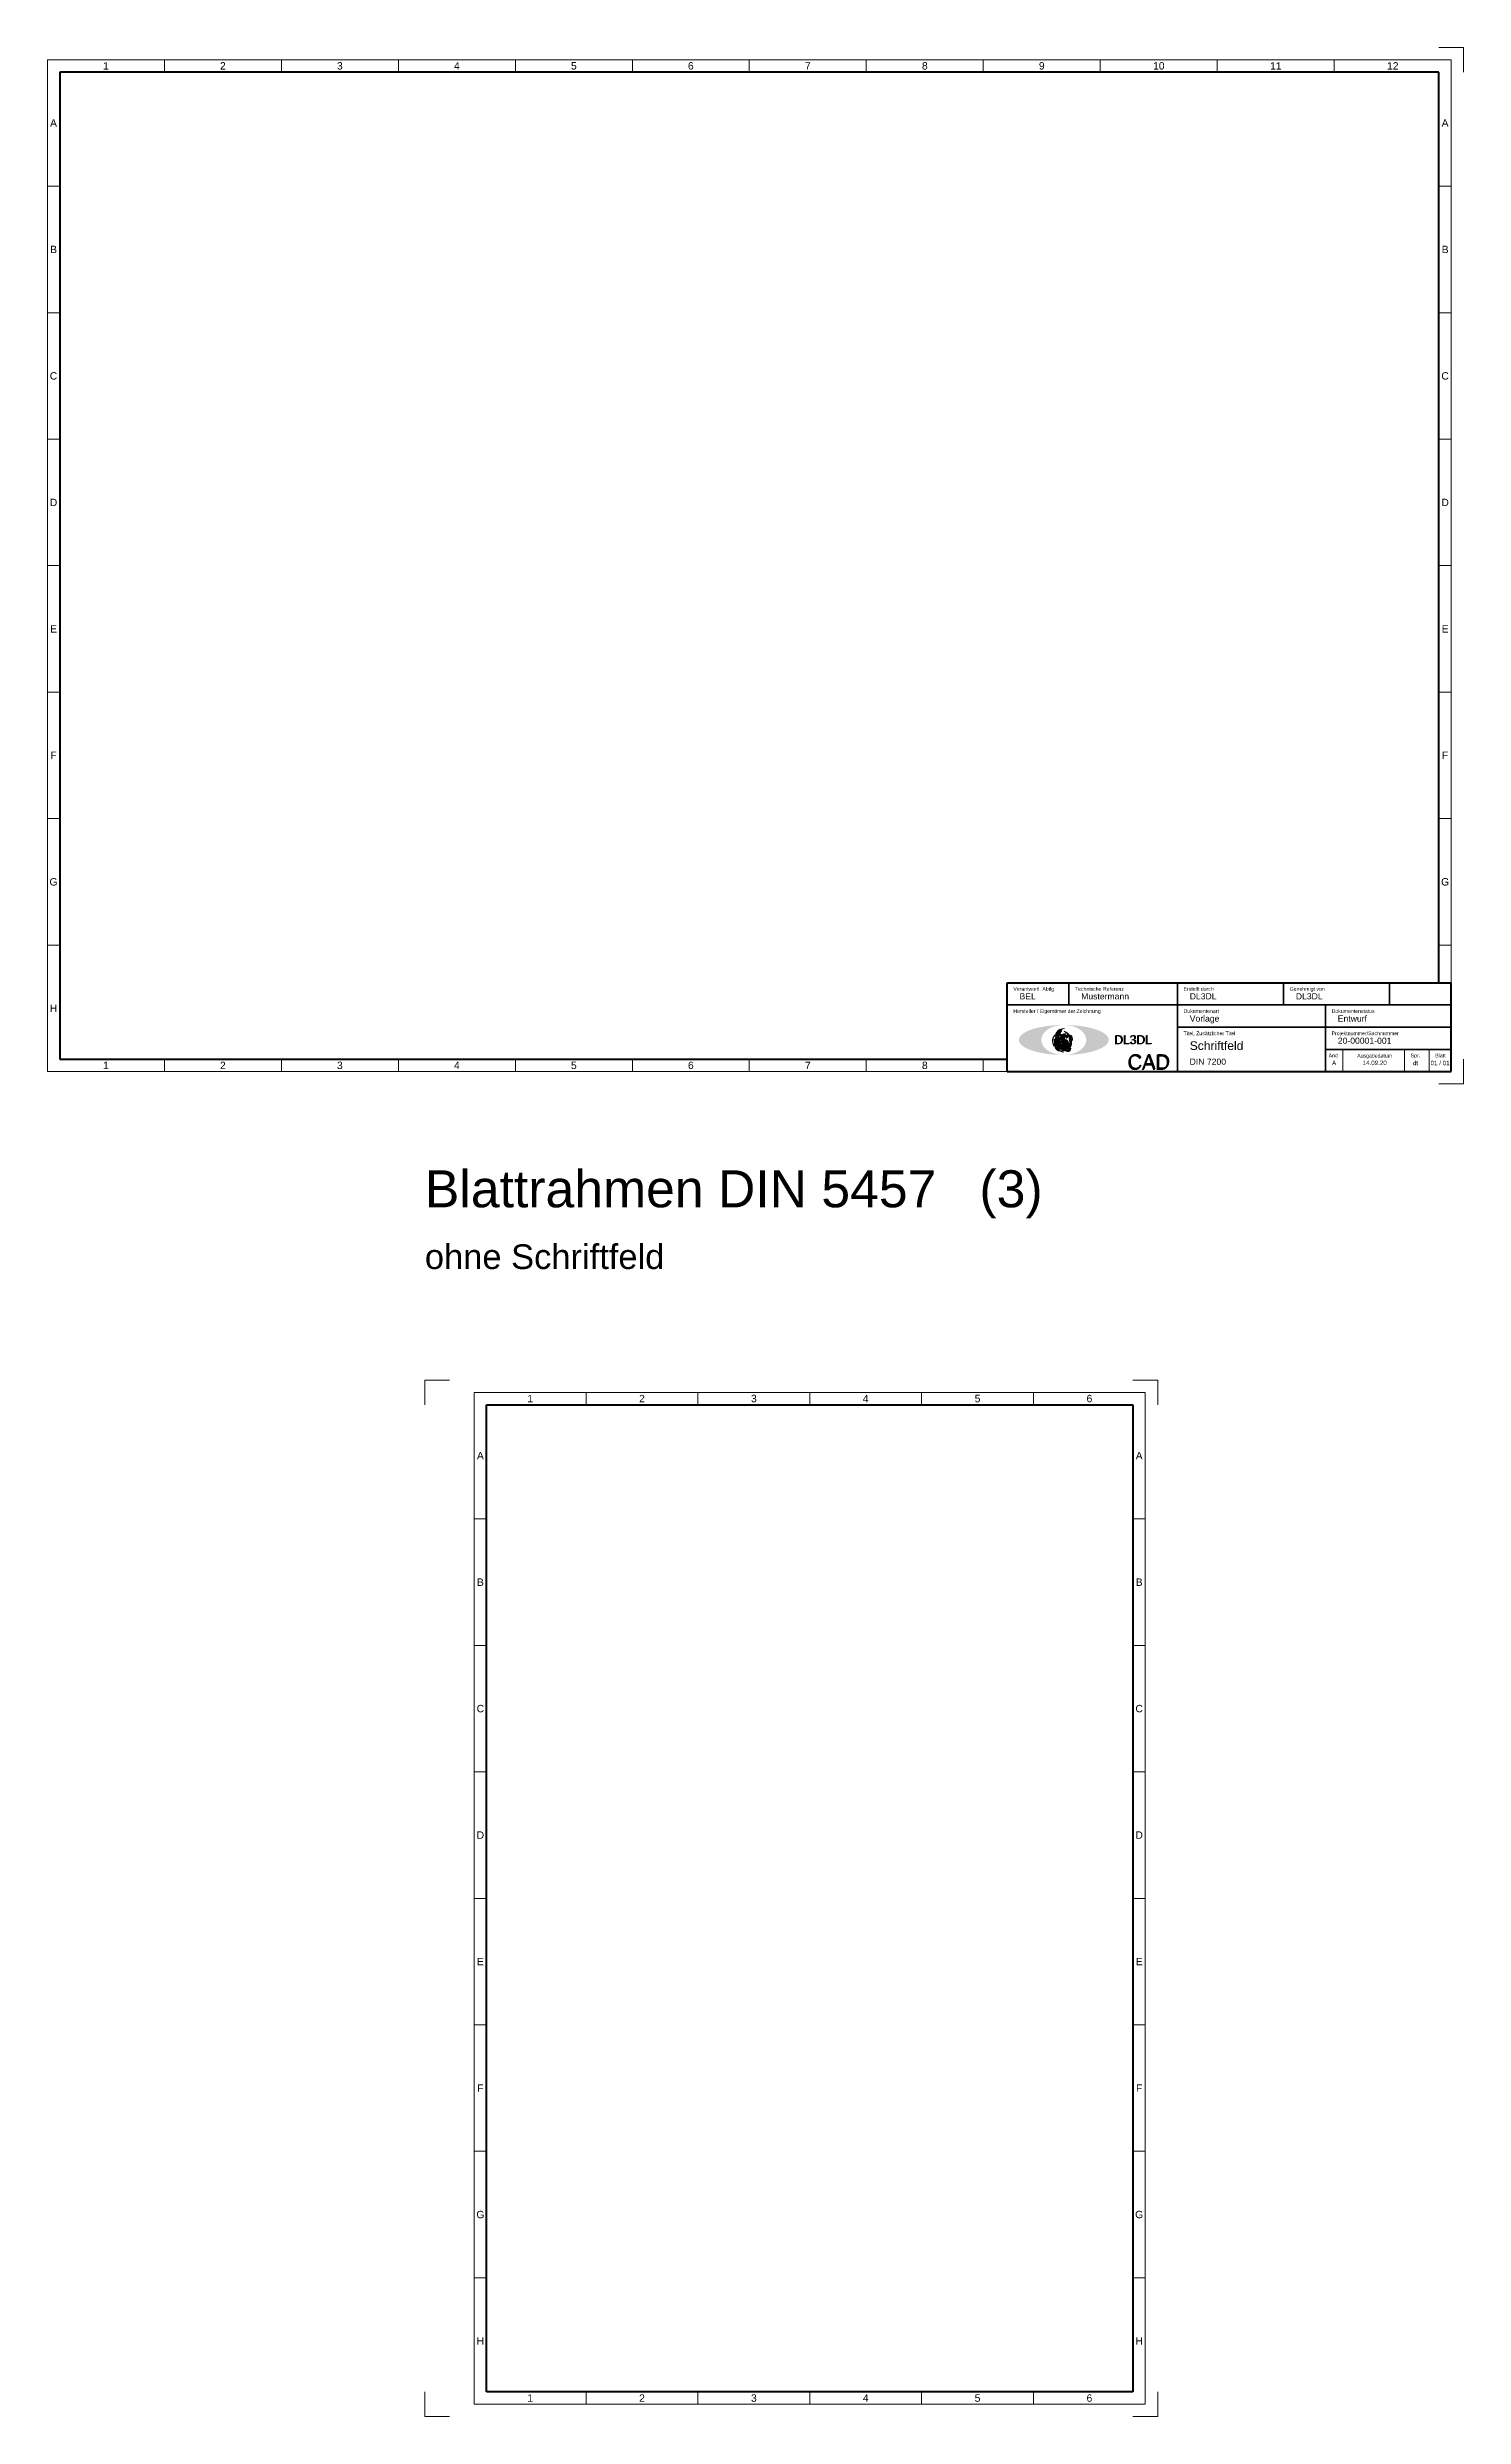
# Model space of a CAD drawing. Header units: millimetres. Extents: x 633 to 4785, y -1154 to 2521.
# Drawn here: x 1659 to 2233, y -200 to 760 of the extents above; entities that cross this region are included whole.
import ezdxf
from ezdxf.enums import TextEntityAlignment as Align

# ---------------------------------------------------------------- set-up
doc = ezdxf.new("R2010")
doc.units = ezdxf.units.MM
doc.header["$LTSCALE"] = 5
doc.linetypes.add('AUSGEZOGEN', pattern=[0])
for name, color, linetype, lineweight, true_color in [('_Blattschnitt', 1, 'Continuous', 5, 0xff0000), ('_Legende', 7, 'Continuous', 5, 0x000000), ('_PK_0.18mm', 4, 'Continuous', 18, 0x00ffff), ('_PK_0.35mm', 4, 'Continuous', 35, 0x00ffff), ('_PK_0.70mm', 30, 'Continuous', 70, 0xff7f00), ('_PK_Text_ausgefüllt', 3, 'Continuous', 5, 0x00ff00), ('_PK_Text_Vorgabe', 1, 'Continuous', 5, 0xff0000), ('_Raster_0.18mm', 94, 'Continuous', 18, 0x008000), ('_Raster_1.00mm', 5, 'Continuous', 100, 0x0000ff), ('_Raster_Einteilung', 7, 'Continuous', 18, 0x000000), ('_Raster_txt', 7, 'Continuous', 5, 0x000000), ('pfoenix', 5, 'Continuous', 5, 0x0000ff)]:
    doc.layers.add(name, color=color, linetype=linetype, lineweight=lineweight, true_color=true_color)
for name, color, linetype, true_color in [('Logo', 5, 'Continuous', 0x0000ff), ('Logo Text', 1, 'Continuous', 0xff0000), ('Logo_a', 1, 'Continuous', 0xff0000), ('Logo_b', 30, 'Continuous', 0xff7f00), ('Logo_c', 12, 'Continuous', 0xaa0000)]:
    doc.layers.add(name, color=color, linetype=linetype, true_color=true_color)
doc.styles.add('textstyle110', font='')
doc.styles.add('textstyle111', font='')
doc.styles.add('textstyle112', font='')
doc.styles.add('textstyle113', font='')
doc.styles.add('textstyle114', font='')
doc.styles.add('textstyle1141', font='')
doc.styles.add('textstyle1142', font='')
doc.styles.add('textstyle1143', font='')
doc.styles.add('textstyle1144', font='')
doc.styles.add('textstyle1145', font='')
doc.styles.add('textstyle1146', font='')
doc.styles.add('textstyle1147', font='')
doc.styles.add('textstyle1148', font='')
doc.styles.add('textstyle1149', font='')
doc.styles.add('textstyle115', font='')
doc.styles.add('textstyle1150', font='')
doc.styles.add('textstyle1151', font='')
doc.styles.add('textstyle1152', font='')
doc.styles.add('textstyle116', font='')
doc.styles.add('textstyle117', font='')
doc.styles.add('textstyle118', font='')
doc.styles.add('textstyle119', font='')
doc.styles.add('textstyle120', font='')
doc.styles.add('textstyle121', font='')
doc.styles.add('textstyle122', font='')
doc.styles.add('textstyle123', font='')
doc.styles.add('textstyle124', font='')
doc.styles.add('textstyle125', font='')
doc.styles.add('textstyle126', font='')
doc.styles.add('textstyle127', font='')
doc.styles.add('textstyle128', font='')
doc.styles.add('textstyle129', font='')
doc.styles.add('textstyle130', font='')
doc.styles.add('textstyle131', font='')
doc.styles.add('textstyle132', font='')
doc.styles.add('textstyle133', font='')
doc.styles.add('textstyle1632', font='')
doc.styles.add('textstyle1633', font='')
doc.styles.add('textstyle1634', font='')
doc.styles.add('textstyle1635', font='')
doc.styles.add('textstyle1636', font='')
doc.styles.add('textstyle1637', font='')
doc.styles.add('textstyle1638', font='')
doc.styles.add('textstyle1639', font='')
doc.styles.add('textstyle1640', font='')
doc.styles.add('textstyle1641', font='')
doc.styles.add('textstyle1642', font='')
doc.styles.add('textstyle1643', font='')
doc.styles.add('textstyle1644', font='')
doc.styles.add('textstyle1645', font='')
doc.styles.add('textstyle1646', font='')
doc.styles.add('textstyle1647', font='')
doc.styles.add('textstyle1648', font='')
doc.styles.add('textstyle1649', font='')
doc.styles.add('textstyle1650', font='')
doc.styles.add('textstyle1651', font='')
doc.styles.add('textstyle1652', font='')
doc.styles.add('textstyle1653', font='')
doc.styles.add('textstyle1654', font='')
doc.styles.add('textstyle1655', font='')
doc.styles.add('textstyle1656', font='')
doc.styles.add('textstyle1657', font='')
doc.styles.add('textstyle1658', font='')
doc.styles.add('textstyle1659', font='')
doc.styles.add('textstyle1660', font='')
doc.styles.add('textstyle1661', font='')
doc.styles.add('textstyle1662', font='')
doc.styles.add('textstyle1663', font='')
doc.styles.add('textstyle1664', font='')
doc.styles.add('textstyle1665', font='')
doc.styles.add('textstyle1666', font='')
doc.styles.add('textstyle194', font='')
doc.styles.add('textstyle195', font='')
doc.styles.add('textstyle196', font='')
doc.styles.add('textstyle197', font='')
doc.styles.add('textstyle198', font='')
doc.styles.add('textstyle199', font='')
doc.styles.add('textstyle690', font='')
doc.styles.add('textstyle697', font='')
doc.styles.add('textstyle755', font='')
doc.styles.add('textstyle756', font='')
doc.styles.add('textstyle757', font='')
doc.styles.add('textstyle758', font='')
doc.styles.add('textstyle759', font='')
doc.styles.add('textstyle760', font='')
doc.styles.add('textstyle761', font='')
doc.styles.add('textstyle762', font='')
doc.styles.add('textstyle763', font='')
doc.styles.add('textstyle764', font='')
doc.styles.add('textstyle765', font='')
doc.styles.add('textstyle766', font='')
doc.styles.add('textstyle767', font='')
doc.styles.add('textstyle768', font='')
doc.styles.add('textstyle769', font='')
doc.styles.add('textstyle770', font='')
doc.styles.get('textstyle110').set_extended_font_data('Arial')
doc.styles.get('textstyle111').set_extended_font_data('Arial')
doc.styles.get('textstyle112').set_extended_font_data('Arial')
doc.styles.get('textstyle113').set_extended_font_data('Arial')
doc.styles.get('textstyle114').set_extended_font_data('Arial')
doc.styles.get('textstyle1141').set_extended_font_data('Arial')
doc.styles.get('textstyle1142').set_extended_font_data('Arial')
doc.styles.get('textstyle1143').set_extended_font_data('Arial')
doc.styles.get('textstyle1144').set_extended_font_data('Arial')
doc.styles.get('textstyle1145').set_extended_font_data('Arial')
doc.styles.get('textstyle1146').set_extended_font_data('Arial')
doc.styles.get('textstyle1147').set_extended_font_data('Arial')
doc.styles.get('textstyle1148').set_extended_font_data('Arial')
doc.styles.get('textstyle1149').set_extended_font_data('Arial')
doc.styles.get('textstyle115').set_extended_font_data('Arial')
doc.styles.get('textstyle1150').set_extended_font_data('Arial')
doc.styles.get('textstyle1151').set_extended_font_data('Arial')
doc.styles.get('textstyle1152').set_extended_font_data('Arial')
doc.styles.get('textstyle116').set_extended_font_data('Arial')
doc.styles.get('textstyle117').set_extended_font_data('Arial')
doc.styles.get('textstyle118').set_extended_font_data('Arial')
doc.styles.get('textstyle119').set_extended_font_data('Arial')
doc.styles.get('textstyle120').set_extended_font_data('Arial')
doc.styles.get('textstyle121').set_extended_font_data('Arial')
doc.styles.get('textstyle122').set_extended_font_data('Arial')
doc.styles.get('textstyle123').set_extended_font_data('Arial')
doc.styles.get('textstyle124').set_extended_font_data('Arial')
doc.styles.get('textstyle125').set_extended_font_data('Arial')
doc.styles.get('textstyle126').set_extended_font_data('Arial')
doc.styles.get('textstyle127').set_extended_font_data('Arial')
doc.styles.get('textstyle128').set_extended_font_data('Arial')
doc.styles.get('textstyle129').set_extended_font_data('Arial')
doc.styles.get('textstyle130').set_extended_font_data('Arial')
doc.styles.get('textstyle131').set_extended_font_data('Arial')
doc.styles.get('textstyle132').set_extended_font_data('Arial')
doc.styles.get('textstyle133').set_extended_font_data('Arial')
doc.styles.get('textstyle1632').set_extended_font_data('Arial')
doc.styles.get('textstyle1633').set_extended_font_data('Arial')
doc.styles.get('textstyle1634').set_extended_font_data('Arial')
doc.styles.get('textstyle1635').set_extended_font_data('Arial')
doc.styles.get('textstyle1636').set_extended_font_data('Arial')
doc.styles.get('textstyle1637').set_extended_font_data('Arial')
doc.styles.get('textstyle1638').set_extended_font_data('Arial')
doc.styles.get('textstyle1639').set_extended_font_data('Arial')
doc.styles.get('textstyle1640').set_extended_font_data('Arial')
doc.styles.get('textstyle1641').set_extended_font_data('Arial')
doc.styles.get('textstyle1642').set_extended_font_data('Arial')
doc.styles.get('textstyle1643').set_extended_font_data('Arial')
doc.styles.get('textstyle1644').set_extended_font_data('Arial')
doc.styles.get('textstyle1645').set_extended_font_data('Arial')
doc.styles.get('textstyle1646').set_extended_font_data('Arial')
doc.styles.get('textstyle1647').set_extended_font_data('Arial')
doc.styles.get('textstyle1648').set_extended_font_data('Arial')
doc.styles.get('textstyle1649').set_extended_font_data('Arial')
doc.styles.get('textstyle1650').set_extended_font_data('Arial')
doc.styles.get('textstyle1651').set_extended_font_data('Arial')
doc.styles.get('textstyle1652').set_extended_font_data('Arial')
doc.styles.get('textstyle1653').set_extended_font_data('Arial')
doc.styles.get('textstyle1654').set_extended_font_data('Arial')
doc.styles.get('textstyle1655').set_extended_font_data('Arial')
doc.styles.get('textstyle1656').set_extended_font_data('Arial')
doc.styles.get('textstyle1657').set_extended_font_data('Arial')
doc.styles.get('textstyle1658').set_extended_font_data('Arial')
doc.styles.get('textstyle1659').set_extended_font_data('Arial')
doc.styles.get('textstyle1660').set_extended_font_data('Arial')
doc.styles.get('textstyle1661').set_extended_font_data('Arial')
doc.styles.get('textstyle1662').set_extended_font_data('Arial')
doc.styles.get('textstyle1663').set_extended_font_data('Arial')
doc.styles.get('textstyle1664').set_extended_font_data('Arial')
doc.styles.get('textstyle1665').set_extended_font_data('Arial')
doc.styles.get('textstyle1666').set_extended_font_data('Arial')
doc.styles.get('textstyle194').set_extended_font_data('Arial')
doc.styles.get('textstyle195').set_extended_font_data('Arial')
doc.styles.get('textstyle196').set_extended_font_data('URW Chancery L')
doc.styles.get('textstyle197').set_extended_font_data('URW Chancery L')
doc.styles.get('textstyle198').set_extended_font_data('URW Chancery L')
doc.styles.get('textstyle199').set_extended_font_data('URW Chancery L')
doc.styles.get('textstyle690').set_extended_font_data('Arial')
doc.styles.get('textstyle697').set_extended_font_data('Arial')
doc.styles.get('textstyle755').set_extended_font_data('Arial')
doc.styles.get('textstyle756').set_extended_font_data('Arial')
doc.styles.get('textstyle757').set_extended_font_data('Arial')
doc.styles.get('textstyle758').set_extended_font_data('Arial')
doc.styles.get('textstyle759').set_extended_font_data('Arial')
doc.styles.get('textstyle760').set_extended_font_data('Arial')
doc.styles.get('textstyle761').set_extended_font_data('Arial')
doc.styles.get('textstyle762').set_extended_font_data('Arial')
doc.styles.get('textstyle763').set_extended_font_data('Arial')
doc.styles.get('textstyle764').set_extended_font_data('Arial')
doc.styles.get('textstyle765').set_extended_font_data('Arial')
doc.styles.get('textstyle766').set_extended_font_data('Arial')
doc.styles.get('textstyle767').set_extended_font_data('Arial')
doc.styles.get('textstyle768').set_extended_font_data('Arial')
doc.styles.get('textstyle769').set_extended_font_data('Arial')
doc.styles.get('textstyle770').set_extended_font_data('Arial')

msp = doc.modelspace()

# ---------------------------------------------------------------- hatches: boundary and pattern name
at = {"layer": 'Logo_a'}
h = msp.add_hatch(color=256, dxfattribs=at)
edge = h.paths.add_edge_path()
edge.add_ellipse((2071.34, 358.11), major_axis=(15.17, 0), ratio=0.4, start_angle=0, end_angle=360)
edge = h.paths.add_edge_path()
edge.add_ellipse((2071.34, 358.11), major_axis=(12.14, 0), ratio=0.5, start_angle=0, end_angle=360)
at = {"layer": 'Logo_b'}
h = msp.add_hatch(color=256, dxfattribs=at)
edge = h.paths.add_edge_path()
edge.add_ellipse((2071.34, 358.11), major_axis=(12.14, 0), ratio=0.5, start_angle=0, end_angle=360)
edge = h.paths.add_edge_path()
edge.add_ellipse((2071.34, 358.11), major_axis=(9.1, 0), ratio=0.666667, start_angle=0, end_angle=360)
at = {"layer": 'Logo_c'}
h = msp.add_hatch(color=256, dxfattribs=at)
edge = h.paths.add_edge_path()
edge.add_ellipse((2071.34, 358.11), major_axis=(15.17, 0), ratio=0.4, start_angle=0, end_angle=360)
edge = h.paths.add_edge_path()
edge.add_ellipse((2071.34, 358.11), major_axis=(18.21, 0), ratio=0.333333, start_angle=0, end_angle=360)
at = {"layer": 'pfoenix'}
h = msp.add_hatch(color=256, dxfattribs=at)
edge = h.paths.add_edge_path()
edge.add_spline(control_points=[(2067.79, 360.21), (2066.11, 358.61), (2066.92, 355.93), (2067.28, 355.75)], knot_values=[0, 0, 0, 0, 1, 1, 1, 1], degree=3, periodic=0)
edge.add_spline(control_points=[(2067.28, 355.75), (2067.17, 355.84), (2066.36, 358.53), (2067.79, 360.21)], knot_values=[0, 0, 0, 0, 1, 1, 1, 1], degree=3, periodic=0)
h = msp.add_hatch(color=256, dxfattribs=at)
edge = h.paths.add_edge_path()
edge.add_spline(control_points=[(2070.07, 357.31), (2070.49, 357.05), (2070.19, 356.55), (2070.19, 356.55), (2070.19, 356.55), (2070.3, 356.3), (2070.96, 356.29), (2070.86, 356.9), (2070.73, 357.31), (2070.19, 357.86), (2069.75, 358.22), (2069.59, 358.71), (2069.91, 359.22), (2070.44, 359.56), (2070.53, 359.7), (2070.46, 359.88), (2070.16, 359.87), (2069.89, 359.8), (2069.67, 359.92), (2069.72, 360.29), (2070.07, 360.47), (2070.08, 360.48), (2070.08, 360.47), (2069.98, 360.31), (2069.83, 360.19), (2069.96, 360.08), (2070.36, 360.19), (2070.83, 360.45), (2071.68, 360.63), (2071.99, 360.59), (2072.03, 360.51), (2072.07, 360.24), (2071.97, 360.01), (2072.39, 360.06), (2072.68, 359.93), (2072.92, 359.68), (2072.86, 359.28), (2072.58, 358.93), (2072.47, 358.84), (2072.47, 358.84), (2072.44, 359.05), (2072.37, 359.27), (2072.12, 359.32), (2071.78, 359.26), (2071.62, 358.93), (2071.64, 358.51), (2071.95, 358.38), (2072.57, 358.17), (2072.86, 357.79)], knot_values=[0, 0, 0, 0, 1, 2, 3, 4, 5, 6, 7, 8, 9, 10, 11, 12, 13, 14, 15, 16, 17, 18, 19, 20, 21, 22, 23, 24, 25, 26, 27, 28, 29, 30, 31, 32, 33, 34, 35, 36, 37, 38, 39, 40, 41, 42, 43, 44, 45, 46, 46, 46, 46], degree=3, periodic=0)
edge.add_spline(control_points=[(2072.86, 357.79), (2073.14, 357.3), (2073.34, 356.61), (2073.23, 355.95), (2072.99, 355.35), (2072.77, 354.98), (2072.77, 354.98), (2073.49, 355.42), (2073.69, 356.16), (2073.68, 356.72), (2073.61, 356.88), (2073.82, 356.5), (2073.85, 355.83), (2073.71, 355.41), (2073.13, 354.33), (2072.52, 353.93), (2071.83, 353.74), (2071, 353.73), (2070.48, 353.99), (2070.48, 353.99), (2070.48, 353.99)], knot_values=[0, 0, 0, 0, 1, 2, 3, 4, 5, 6, 7, 8, 9, 10, 11, 12, 13, 14, 15, 16, 17, 18, 18, 18, 18], degree=3, periodic=0)
edge.add_spline(control_points=[(2070.48, 353.99), (2070.48, 353.99), (2070.42, 353.95), (2066.36, 358.61), (2070.56, 361.97)], knot_values=[0, 0, 0, 0, 1, 2, 2, 2, 2], degree=3, periodic=0)
edge.add_spline(control_points=[(2070.56, 361.97), (2068.72, 359.57), (2070.07, 357.31), (2070.07, 357.31), (2070.07, 357.31), (2070.07, 357.31), (2070.07, 357.31)], knot_values=[0, 0, 0, 0, 1, 2, 3, 4, 4, 4, 4], degree=3, periodic=0)
h = msp.add_hatch(color=256, dxfattribs=at)
edge = h.paths.add_edge_path()
edge.add_spline(control_points=[(2069.94, 362.04), (2067.86, 357.99), (2069.8, 353.77), (2069.79, 353.75), (2069.79, 353.75), (2066.78, 358.05), (2069.94, 362.04), (2069.94, 362.04), (2069.94, 362.04)], knot_values=[0, 0, 0, 0, 1, 2, 3, 4, 5, 6, 6, 6, 6], degree=3, periodic=0)
h = msp.add_hatch(color=256, dxfattribs=at)
edge = h.paths.add_edge_path()
edge.add_spline(control_points=[(2067.59, 358.53), (2067.69, 354.56), (2071.15, 353.19), (2071.15, 353.19), (2071.15, 353.19), (2067.27, 354.15), (2067.62, 358.48), (2067.62, 358.48), (2067.59, 358.53)], knot_values=[0, 0, 0, 0, 1, 2, 3, 4, 5, 6, 6, 6, 6], degree=3, periodic=0)
h = msp.add_hatch(color=256, dxfattribs=at)
edge = h.paths.add_edge_path()
edge.add_spline(control_points=[(2071.64, 362.8), (2068.85, 362.12), (2067.83, 359.45), (2067.83, 359.45)], knot_values=[0, 0, 0, 0, 1, 1, 1, 1], degree=3, periodic=0)
edge.add_spline(control_points=[(2067.83, 359.45), (2067.86, 359.65), (2068.24, 362.79), (2071.64, 362.8)], knot_values=[0, 0, 0, 0, 1, 1, 1, 1], degree=3, periodic=0)
h = msp.add_hatch(color=256, dxfattribs=at)
edge = h.paths.add_edge_path()
edge.add_spline(control_points=[(2073.49, 358.82), (2073.55, 358.48), (2073.59, 358.21), (2073.62, 357.79), (2073.63, 357.46), (2073.62, 357.46), (2073.62, 357.46), (2073.77, 357.91), (2073.77, 358.43), (2073.66, 359.37), (2073.36, 360.23), (2073.11, 360.65), (2072.4, 361.23), (2071.45, 361.65), (2071.45, 361.65), (2071.45, 361.65)], knot_values=[0, 0, 0, 0, 1, 2, 3, 4, 5, 6, 7, 8, 9, 10, 11, 12, 13, 13, 13, 13], degree=3, periodic=0)
edge.add_spline(control_points=[(2071.45, 361.65), (2072.02, 361.36), (2072.34, 361.03), (2072.68, 360.6), (2073.02, 360.15), (2073.35, 359.43), (2073.49, 358.82)], knot_values=[0, 0, 0, 0, 1, 2, 3, 4, 4, 4, 4], degree=3, periodic=0)
h = msp.add_hatch(color=256, dxfattribs=at)
edge = h.paths.add_edge_path()
edge.add_spline(control_points=[(2074.4, 356.56), (2074.37, 356.03), (2074.21, 355.31), (2073.98, 354.91), (2073.48, 354.44), (2073.2, 354.17), (2073.19, 354.17), (2073.4, 354.53), (2073.68, 354.98), (2073.84, 355.41), (2073.85, 355.83), (2073.66, 356.79)], knot_values=[0, 0, 0, 0, 1, 2, 3, 4, 5, 6, 7, 8, 9, 9, 9, 9], degree=3, periodic=0)
edge.add_spline(control_points=[(2073.66, 356.79), (2073.93, 356.93), (2073.98, 357.22), (2074.01, 358.11), (2073.96, 358.9), (2073.94, 359.33), (2073.67, 360.19), (2073.5, 360.3), (2073.98, 359.69), (2074.13, 359.27), (2074.3, 358.68), (2074.38, 358.1), (2074.42, 357.3), (2074.4, 356.56)], knot_values=[0, 0, 0, 0, 1, 2, 3, 4, 5, 6, 7, 8, 9, 10, 11, 11, 11, 11], degree=3, periodic=0)
h = msp.add_hatch(color=256, dxfattribs=at)
edge = h.paths.add_edge_path()
edge.add_spline(control_points=[(2074.77, 357.77), (2074.76, 358.33), (2074.69, 358.69), (2074.6, 359.11), (2074.43, 359.45), (2074.06, 359.98), (2074.06, 359.98), (2074.06, 359.98)], knot_values=[0, 0, 0, 0, 1, 2, 3, 4, 5, 5, 5, 5], degree=3, periodic=0)
edge.add_spline(control_points=[(2074.06, 359.98), (2074.94, 359.55), (2074.77, 357.77), (2074.77, 357.77), (2074.77, 357.77)], knot_values=[0, 0, 0, 0, 1, 2, 2, 2, 2], degree=3, periodic=0)
h = msp.add_hatch(color=256, dxfattribs=at)
edge = h.paths.add_edge_path()
edge.add_spline(control_points=[(2072.25, 353.56), (2072.62, 353.41), (2073.25, 353.4), (2073.59, 353.49), (2073.9, 353.84), (2074.09, 354.31), (2074.12, 354.67), (2074.15, 354.83), (2074.15, 354.83), (2074.15, 354.83), (2074.03, 354.51), (2073.93, 354.4), (2073.68, 354.09), (2073.41, 353.91), (2073.15, 353.8), (2072.76, 353.68), (2072.38, 353.65), (2072.25, 353.65), (2072.11, 353.66), (2072.11, 353.65), (2072.11, 353.65), (2072.19, 353.59), (2072.25, 353.56), (2072.25, 353.56), (2072.25, 353.56)], knot_values=[0, 0, 0, 0, 1, 2, 3, 4, 5, 6, 7, 8, 9, 10, 11, 12, 13, 14, 15, 16, 17, 18, 19, 20, 21, 22, 22, 22, 22], degree=3, periodic=0)

# ---------------------------------------------------------------- linework, layer by layer
at = {"layer": '_Blattschnitt'}
for p, q in [((2233.38, 760.29), (2223.38, 760.29)), ((2233.38, 760.29), (2233.38, 750.29)), ((2233.38, 340.29), (2233.38, 350.29)), ((2233.38, 340.29), (2223.38, 340.29)), ((1812.38, 220.29), (1822.38, 220.29)), ((1812.38, 220.29), (1812.38, 210.29)), ((2109.38, 220.29), (2099.38, 220.29)), ((2109.38, 220.29), (2109.38, 210.29)), ((1812.38, -189.71), (1812.38, -199.71)), ((2109.38, -199.71), (2109.38, -189.71)), ((1812.38, -199.71), (1822.38, -199.71)), ((2109.38, -199.71), (2099.38, -199.71))]:
    msp.add_line(p, q, dxfattribs=at)
at = {"layer": '_PK_0.18mm', "linetype": 'AUSGEZOGEN', "lineweight": 18}
for p, q in [((2184.38, 345.29), (2184.38, 354.29)), ((2209.38, 345.29), (2209.38, 354.29)), ((2219.38, 345.29), (2219.38, 354.29))]:
    msp.add_line(p, q, dxfattribs=at)
at = {"layer": '_PK_0.35mm', "linetype": 'AUSGEZOGEN'}
for p, q in [((2073.38, 372.29), (2073.38, 381.29)), ((2117.38, 345.29), (2117.38, 381.29)), ((2160.38, 372.29), (2160.38, 381.29)), ((2203.38, 372.29), (2203.38, 381.29)), ((2048.38, 372.29), (2228.38, 372.29)), ((2177.38, 345.29), (2177.38, 372.29)), ((2117.38, 363.29), (2228.38, 363.29)), ((2177.38, 354.29), (2228.38, 354.29))]:
    msp.add_line(p, q, dxfattribs=at)
at = {"layer": '_PK_0.70mm', "linetype": 'AUSGEZOGEN', "lineweight": 70}
for p, q in [((2048.38, 381.29), (2228.38, 381.29)), ((2048.38, 345.29), (2048.38, 381.29)), ((2228.38, 345.29), (2228.38, 381.29)), ((2048.38, 345.29), (2228.38, 345.29))]:
    msp.add_line(p, q, dxfattribs=at)
at = {"layer": '_Raster_0.18mm'}
for p, q in [((2228.38, 755.29), (1659.38, 755.29)), ((1659.38, 755.29), (1659.38, 345.29)), ((2228.38, 381.29), (2228.38, 755.29)), ((1659.38, 345.29), (2048.38, 345.29)), ((1832.38, -194.71), (1832.38, 215.29)), ((1832.38, 215.29), (2104.38, 215.29)), ((2104.38, -194.71), (2104.38, 215.29)), ((1832.38, -194.71), (2104.38, -194.71))]:
    msp.add_line(p, q, dxfattribs=at)
at = {"layer": '_Raster_1.00mm'}
for p, q in [((2223.38, 750.29), (1664.38, 750.29)), ((1664.38, 750.29), (1664.38, 350.29)), ((2223.38, 381.29), (2223.38, 750.29)), ((1664.38, 350.29), (2048.38, 350.29)), ((1837.38, 210.29), (2099.38, 210.29)), ((1837.38, -189.71), (1837.38, 210.29)), ((2099.38, 210.29), (2099.38, -189.71)), ((2099.38, -189.71), (1837.38, -189.71))]:
    msp.add_line(p, q, dxfattribs=at)
at = {"layer": '_Raster_Einteilung'}
for p, q in [((1706.8, 755.29), (1706.8, 750.29)), ((1754.22, 755.29), (1754.22, 750.29)), ((1801.63, 755.29), (1801.63, 750.29)), ((1849.05, 755.29), (1849.05, 750.29)), ((1896.47, 755.29), (1896.47, 750.29)), ((1943.88, 755.29), (1943.88, 750.29)), ((1991.3, 755.29), (1991.3, 750.29)), ((2038.72, 755.29), (2038.72, 750.29)), ((2086.13, 755.29), (2086.13, 750.29)), ((2133.55, 755.29), (2133.55, 750.29)), ((2180.97, 755.29), (2180.97, 750.29)), ((1659.38, 704.04), (1664.38, 704.04)), ((2223.38, 704.04), (2228.38, 704.04)), ((1659.38, 652.79), (1664.38, 652.79)), ((2223.38, 652.79), (2228.38, 652.79)), ((1659.38, 601.54), (1664.38, 601.54)), ((2223.38, 601.54), (2228.38, 601.54)), ((1659.38, 550.29), (1664.38, 550.29)), ((2223.38, 550.29), (2228.38, 550.29)), ((1659.38, 499.04), (1664.38, 499.04)), ((2223.38, 499.04), (2228.38, 499.04)), ((1659.38, 447.79), (1664.38, 447.79)), ((2223.38, 447.79), (2228.38, 447.79)), ((1659.38, 396.54), (1664.38, 396.54)), ((2223.38, 396.54), (2228.38, 396.54)), ((1706.8, 350.29), (1706.8, 345.29)), ((1754.22, 350.29), (1754.22, 345.29)), ((1801.63, 350.29), (1801.63, 345.29)), ((1849.05, 350.29), (1849.05, 345.29)), ((1896.47, 350.29), (1896.47, 345.29)), ((1943.88, 350.29), (1943.88, 345.29)), ((1991.3, 350.29), (1991.3, 345.29)), ((2038.72, 350.29), (2038.72, 345.29)), ((1877.72, 215.29), (1877.72, 210.29)), ((1923.05, 215.29), (1923.05, 210.29)), ((1968.38, 215.29), (1968.38, 210.29)), ((2013.72, 215.29), (2013.72, 210.29)), ((2059.05, 215.29), (2059.05, 210.29)), ((1832.38, 164.04), (1837.38, 164.04)), ((2099.38, 164.04), (2104.38, 164.04)), ((1832.38, 112.79), (1837.38, 112.79)), ((2099.38, 112.79), (2104.38, 112.79)), ((1832.38, 61.54), (1837.38, 61.54)), ((2099.38, 61.54), (2104.38, 61.54)), ((1832.38, 10.29), (1837.38, 10.29)), ((2099.38, 10.29), (2104.38, 10.29)), ((1832.38, -40.96), (1837.38, -40.96)), ((2099.38, -40.96), (2104.38, -40.96)), ((1832.38, -92.21), (1837.38, -92.21)), ((2099.38, -92.21), (2104.38, -92.21)), ((1832.38, -143.46), (1837.38, -143.46)), ((2099.38, -143.46), (2104.38, -143.46)), ((1877.72, -189.71), (1877.72, -194.71)), ((1923.05, -189.71), (1923.05, -194.71)), ((1968.38, -189.71), (1968.38, -194.71)), ((2013.72, -189.71), (2013.72, -194.71)), ((2059.05, -189.71), (2059.05, -194.71))]:
    msp.add_line(p, q, dxfattribs=at)
at = {"layer": 'pfoenix'}
for points in [[(2067.79, 360.21), (2066.11, 358.61), (2066.92, 355.93), (2067.28, 355.75)], [(2070.56, 361.97), (2066.36, 358.61), (2070.42, 353.95), (2070.48, 353.99), (2070.48, 353.99)], [(2067.79, 360.21), (2066.36, 358.53), (2067.17, 355.84), (2067.28, 355.75)], [(2067.59, 358.53), (2067.69, 354.56), (2071.15, 353.19), (2071.15, 353.19), (2071.15, 353.19), (2067.27, 354.15), (2067.62, 358.48), (2067.62, 358.48), (2067.59, 358.53)], [(2069.94, 362.04), (2067.86, 357.99), (2069.8, 353.77), (2069.79, 353.75), (2069.79, 353.75), (2066.78, 358.05), (2069.94, 362.04), (2069.94, 362.04), (2069.94, 362.04)], [(2071.64, 362.8), (2068.24, 362.79), (2067.86, 359.65), (2067.83, 359.45)], [(2071.64, 362.8), (2068.85, 362.12), (2067.83, 359.45), (2067.83, 359.45)], [(2070.56, 361.97), (2068.72, 359.57), (2070.07, 357.31), (2070.07, 357.31), (2070.07, 357.31), (2070.07, 357.31), (2070.07, 357.31)], [(2070.07, 357.31), (2070.49, 357.05), (2070.19, 356.55), (2070.19, 356.55), (2070.19, 356.55), (2070.3, 356.3), (2070.96, 356.29), (2070.86, 356.9), (2070.73, 357.31), (2070.19, 357.86), (2069.75, 358.22), (2069.59, 358.71), (2069.91, 359.22), (2070.44, 359.56), (2070.53, 359.7), (2070.46, 359.88), (2070.16, 359.87), (2069.89, 359.8), (2069.67, 359.92), (2069.72, 360.29), (2070.07, 360.47), (2070.08, 360.48), (2070.08, 360.47), (2069.98, 360.31), (2069.83, 360.19), (2069.96, 360.08), (2070.36, 360.19), (2070.83, 360.45), (2071.68, 360.63), (2071.99, 360.59), (2072.03, 360.51), (2072.07, 360.24), (2071.97, 360.01), (2072.39, 360.06), (2072.68, 359.93), (2072.92, 359.68), (2072.86, 359.28), (2072.58, 358.93), (2072.47, 358.84), (2072.47, 358.84), (2072.44, 359.05), (2072.37, 359.27), (2072.12, 359.32), (2071.78, 359.26), (2071.62, 358.93), (2071.64, 358.51), (2071.95, 358.38), (2072.57, 358.17), (2072.86, 357.79)], [(2072.86, 357.79), (2073.14, 357.3), (2073.34, 356.61), (2073.23, 355.95), (2072.99, 355.35), (2072.77, 354.98), (2072.77, 354.98), (2073.49, 355.42), (2073.69, 356.16), (2073.68, 356.72), (2073.61, 356.88), (2073.82, 356.5), (2073.85, 355.83), (2073.71, 355.41), (2073.13, 354.33), (2072.52, 353.93), (2071.83, 353.74), (2071, 353.73), (2070.48, 353.99), (2070.48, 353.99), (2070.48, 353.99)], [(2071.45, 361.65), (2072.02, 361.36), (2072.34, 361.03), (2072.68, 360.6), (2073.02, 360.15), (2073.35, 359.43), (2073.49, 358.82)], [(2073.49, 358.82), (2073.55, 358.48), (2073.59, 358.21), (2073.62, 357.79), (2073.63, 357.46), (2073.62, 357.46), (2073.62, 357.46), (2073.77, 357.91), (2073.77, 358.43), (2073.66, 359.37), (2073.36, 360.23), (2073.11, 360.65), (2072.4, 361.23), (2071.45, 361.65), (2071.45, 361.65), (2071.45, 361.65)], [(2074.4, 356.56), (2074.37, 356.03), (2074.21, 355.31), (2073.98, 354.91), (2073.48, 354.44), (2073.2, 354.17), (2073.19, 354.17), (2073.4, 354.53), (2073.68, 354.98), (2073.84, 355.41), (2073.85, 355.83), (2073.66, 356.79)], [(2073.66, 356.79), (2073.93, 356.93), (2073.98, 357.22), (2074.01, 358.11), (2073.96, 358.9), (2073.94, 359.33), (2073.67, 360.19), (2073.5, 360.3), (2073.98, 359.69), (2074.13, 359.27), (2074.3, 358.68), (2074.38, 358.1), (2074.42, 357.3), (2074.4, 356.56)], [(2074.06, 359.98), (2074.94, 359.55), (2074.77, 357.77), (2074.77, 357.77), (2074.77, 357.77)], [(2074.77, 357.77), (2074.76, 358.33), (2074.69, 358.69), (2074.6, 359.11), (2074.43, 359.45), (2074.06, 359.98), (2074.06, 359.98), (2074.06, 359.98)], [(2072.25, 353.56), (2072.62, 353.41), (2073.25, 353.4), (2073.59, 353.49), (2073.9, 353.84), (2074.09, 354.31), (2074.12, 354.67), (2074.15, 354.83), (2074.15, 354.83), (2074.15, 354.83), (2074.03, 354.51), (2073.93, 354.4), (2073.68, 354.09), (2073.41, 353.91), (2073.15, 353.8), (2072.76, 353.68), (2072.38, 353.65), (2072.25, 353.65), (2072.11, 353.66), (2072.11, 353.65), (2072.11, 353.65), (2072.19, 353.59), (2072.25, 353.56), (2072.25, 353.56), (2072.25, 353.56)]]:
    msp.add_open_spline(points, degree=3, dxfattribs=at)

# ---------------------------------------------------------------- texts
at = {"layer": '_Legende', "attachment_point": 1}
for s, insert, char_height, style in [('Blattrahmen DIN 5457   (3)', (1812.38, 305.29), 15, 'textstyle697'), ('ohne Schriftfeld', (1812.38, 275.29), 10, 'textstyle690')]:
    msp.add_mtext(s, dxfattribs=dict(at, insert=insert, char_height=char_height, style=style))
at = {"layer": '_PK_Text_ausgefüllt', "linetype": 'AUSGEZOGEN', "lineweight": 5}
for s, height, style, p in [('BEL', 2.5, 'textstyle132', (2053.38, 375.79)), ('Mustermann', 2.5, 'textstyle133', (2078.38, 375.79)), ('DL3DL', 2.5, 'textstyle130', (2122.38, 375.79)), ('DL3DL', 2.5, 'textstyle131', (2165.38, 375.79)), ('Vorlage', 2.5, 'textstyle195', (2122.38, 366.79)), ('Entwurf', 2.5, 'textstyle194', (2182.38, 366.79)), ('Schriftfeld', 3.5, 'textstyle128', (2122.38, 355.79)), ('20-00001-001', 2.5, 'textstyle127', (2182.38, 357.79)), ('DIN 7200', 2.5, 'textstyle129', (2122.34, 349.29))]:
    msp.add_text(s, height=height, dxfattribs=dict(at, style=style)).set_placement(p, align=Align.MIDDLE_LEFT)
for s, style, p in [('A', 'textstyle126', (2180.89, 348.8)), ('14.09.20', 'textstyle125', (2197.34, 348.83)), ('dt', 'textstyle124', (2213.84, 348.77)), ('01 / 01', 'textstyle123', (2223.84, 348.77))]:
    msp.add_text(s, height=1.8, dxfattribs=dict(at, style=style)).set_placement(p, align=Align.MIDDLE_CENTER)
at = {"layer": '_PK_Text_Vorgabe', "linetype": 'AUSGEZOGEN', "lineweight": 5}
for s, style, p in [('Verantwortl. Abtlg.', 'textstyle122', (2050.88, 378.79)), ('Technische Referenz', 'textstyle121', (2075.88, 378.79)), ('Erstellt durch', 'textstyle120', (2119.88, 378.79)), ('Genehmigt von', 'textstyle117', (2162.88, 378.79)), ('Hersteller / Eigentümer der Zeichnung', 'textstyle118', (2050.88, 369.79)), ('Dukumentenart', 'textstyle119', (2119.88, 369.79)), ('Dokumentenstatus', 'textstyle116', (2179.88, 369.79)), ('Titel, Zusätzlicher Titel', 'textstyle115', (2119.88, 360.79)), ('Projektnummer/Sachnummer', 'textstyle114', (2179.88, 360.79)), ('Änd', 'textstyle113', (2178.67, 351.8)), ('Ausgabedatum', 'textstyle112', (2190.26, 351.72)), ('Spr.', 'textstyle111', (2211.88, 351.79)), ('Blatt', 'textstyle110', (2221.88, 351.79))]:
    msp.add_text(s, height=1.5, dxfattribs=dict(at, style=style)).set_placement(p, align=Align.MIDDLE_LEFT)
at = {"layer": '_Raster_txt', "char_height": 3, "attachment_point": 5}
for s, insert, style in [('1', (1683.09, 752.79), 'textstyle1655'), ('2', (1730.51, 752.79), 'textstyle1656'), ('3', (1777.92, 752.79), 'textstyle1657'), ('4', (1825.34, 752.79), 'textstyle1658'), ('5', (1872.76, 752.79), 'textstyle1659'), ('6', (1920.17, 752.79), 'textstyle1660'), ('7', (1967.59, 752.79), 'textstyle1661'), ('8', (2015.01, 752.79), 'textstyle1662'), ('9', (2062.42, 752.79), 'textstyle1663'), ('10', (2109.84, 752.79), 'textstyle1664'), ('11', (2157.26, 752.79), 'textstyle1665'), ('12', (2204.67, 752.79), 'textstyle1666'), ('A', (1661.88, 729.66), 'textstyle1640'), ('A', (2225.88, 729.66), 'textstyle1647'), ('B', (1661.88, 678.41), 'textstyle1639'), ('B', (2225.88, 678.41), 'textstyle1646'), ('C', (1661.88, 627.16), 'textstyle1638'), ('C', (2225.88, 627.16), 'textstyle1645'), ('D', (1661.88, 575.91), 'textstyle1637'), ('D', (2225.88, 575.91), 'textstyle1644'), ('E', (1661.88, 524.66), 'textstyle1636'), ('E', (2225.88, 524.66), 'textstyle1643'), ('F', (1661.88, 473.41), 'textstyle1635'), ('F', (2225.88, 473.41), 'textstyle1642'), ('G', (1661.88, 422.16), 'textstyle1634'), ('G', (2225.88, 422.16), 'textstyle1641'), ('H', (1661.88, 370.91), 'textstyle1633'), ('1', (1683.09, 347.79), 'textstyle1632'), ('2', (1730.51, 347.79), 'textstyle1648'), ('3', (1777.92, 347.79), 'textstyle1649'), ('4', (1825.34, 347.79), 'textstyle1650'), ('5', (1872.76, 347.79), 'textstyle1651'), ('6', (1920.17, 347.79), 'textstyle1652'), ('7', (1967.59, 347.79), 'textstyle1653'), ('8', (2015.01, 347.79), 'textstyle1654'), ('1', (1855.05, 212.79), 'textstyle1141'), ('2', (1900.38, 212.79), 'textstyle1142'), ('3', (1945.72, 212.79), 'textstyle1143'), ('4', (1991.05, 212.79), 'textstyle1144'), ('5', (2036.38, 212.79), 'textstyle1145'), ('6', (2081.72, 212.79), 'textstyle1146'), ('A', (1834.88, 189.66), 'textstyle755'), ('A', (2101.88, 189.66), 'textstyle763'), ('B', (1834.88, 138.41), 'textstyle756'), ('B', (2101.88, 138.41), 'textstyle764'), ('C', (1834.88, 87.16), 'textstyle757'), ('C', (2101.88, 87.16), 'textstyle765'), ('D', (1834.88, 35.91), 'textstyle758'), ('D', (2101.88, 35.91), 'textstyle766'), ('E', (1834.88, -15.34), 'textstyle759'), ('E', (2101.88, -15.34), 'textstyle767'), ('F', (1834.88, -66.59), 'textstyle760'), ('F', (2101.88, -66.59), 'textstyle768'), ('G', (1834.88, -117.84), 'textstyle761'), ('G', (2101.88, -117.84), 'textstyle769'), ('H', (1834.88, -169.09), 'textstyle762'), ('H', (2101.88, -169.09), 'textstyle770'), ('1', (1855.05, -192.21), 'textstyle1147'), ('2', (1900.38, -192.21), 'textstyle1148'), ('3', (1945.72, -192.21), 'textstyle1149'), ('4', (1991.05, -192.21), 'textstyle1150'), ('5', (2036.38, -192.21), 'textstyle1151'), ('6', (2081.72, -192.21), 'textstyle1152')]:
    msp.add_mtext(s, dxfattribs=dict(at, insert=insert, style=style))
at = {"layer": 'Logo', "attachment_point": 5}
for s, insert, char_height, style in [('DL3DL\\P', (2099.25, 358.11), 3.641, 'textstyle198'), ('CAD\\P', (2105.63, 348.95), 6.069, 'textstyle196')]:
    msp.add_mtext(s, dxfattribs=dict(at, insert=insert, char_height=char_height, style=style))
at = {"layer": 'Logo Text', "attachment_point": 5}
for s, insert, char_height, style in [('DL3DL\\P', (2099.61, 358.22), 3.641, 'textstyle199'), ('CAD\\P', (2105.91, 349.28), 6.069, 'textstyle197')]:
    msp.add_mtext(s, dxfattribs=dict(at, insert=insert, char_height=char_height, style=style))

doc.saveas('drawing.dxf')
